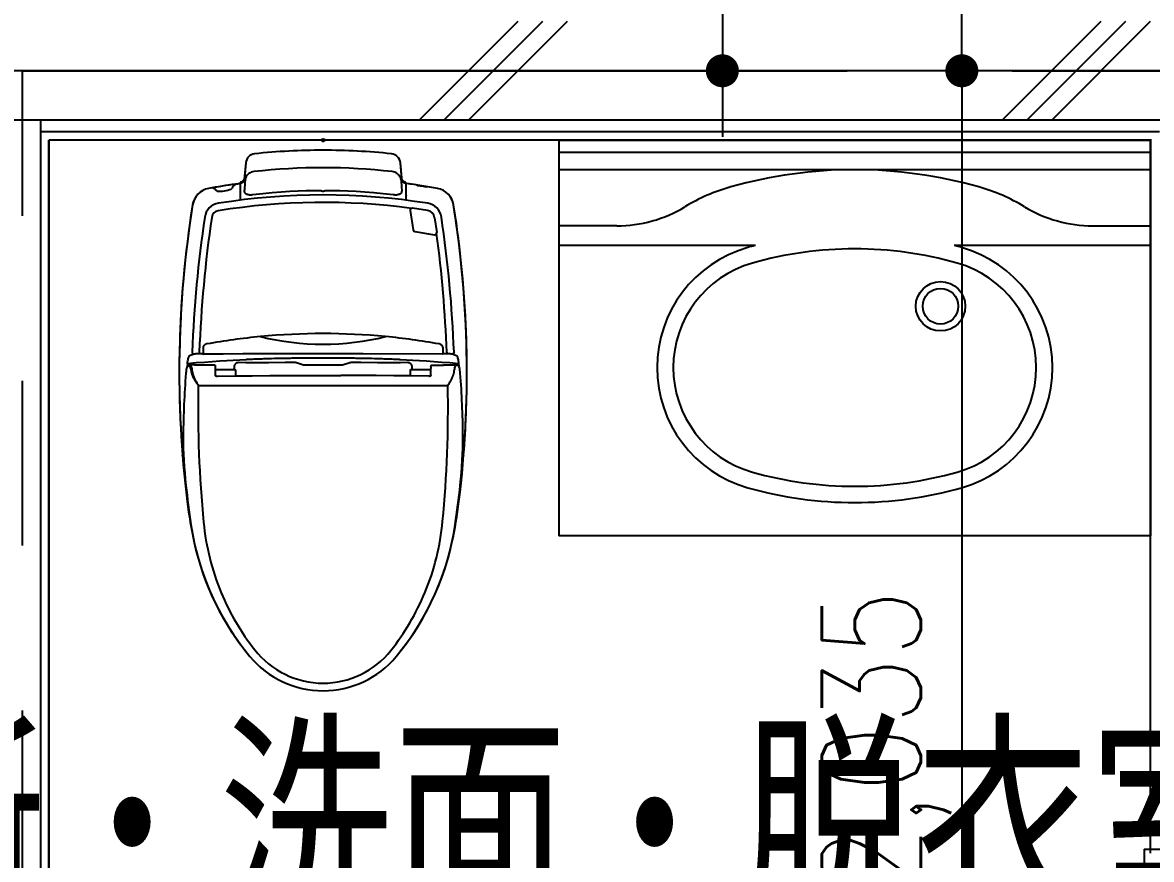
# Model space of a CAD drawing. Header units: millimetres. Extents: x 15495 to 166182, y -39946 to 18307.
# Drawn here: x 36831 to 38542, y 5235 to 6504 of the extents above; entities that cross this region are included whole.
import ezdxf

# ---------------------------------------------------------------- set-up
doc = ezdxf.new("R2010")
doc.units = ezdxf.units.MM
doc.header["$LTSCALE"] = 1000
doc.linetypes.add('CENTER', pattern=[2, 1.25, -0.25, 0.25, -0.25])
doc.layers.get('0').update_dxf_attribs({"linetype": 'CONTINUOUS'})
for name, color, linetype in [('A_SANI-100', 60, 'CONTINUOUS'), ('A_SANI-50', 60, 'CONTINUOUS'), ('DT_ID', 13, 'CONTINUOUS'), ('E_TEXT', 3, 'CONTINUOUS'), ('SENMEN-D_TYPE_A_SANI-100', 60, 'CONTINUOUS'), ('SENMEN-D_TYPE_A_SANI-50', 60, 'CONTINUOUS'), ('SENMEN-D_TYPE_DT_ID', 13, 'CONTINUOUS'), ('SF-A_SANI-KYOUTSU', 60, 'CONTINUOUS'), ('SF-E_DIM-50', 3, 'CONTINUOUS'), ('SF-E_GRID-100', 1, 'CENTER'), ('SF-E_GRID-50', 1, 'CENTER'), ('SF-E_TEXT-100', 3, 'CONTINUOUS'), ('SF-F_FINI1-100', 190, 'CONTINUOUS'), ('SF-F_FINI1-50', 190, 'CONTINUOUS'), ('SF-F_FINI2-50', 1, 'CONTINUOUS'), ('SF-F_HAT1-50', 9, 'CONTINUOUS'), ('SF-H-AREA-50', 1, 'CENTER'), ('SF-R_EWALL-50', 7, 'CONTINUOUS'), ('SF-U_LGS-50', 120, 'CONTINUOUS'), ('TOILET_A_SANI-100', 60, 'CONTINUOUS'), ('TOILET_A_SANI-50', 60, 'CONTINUOUS'), ('TOILET_DT_ID', 13, 'CONTINUOUS')]:
    doc.layers.add(name, color=color, linetype=linetype)
doc.styles.add('DIM', font='romans.shx', dxfattribs={"width": 0.8, "bigfont": 'bigfont.shx'})
doc.styles.add('ROOM', font='romans.shx', dxfattribs={"width": 0.8, "bigfont": 'bigfont.shx'})
doc.styles.add('SENMEN-D_TYPE_STANDARD', font='TXT', dxfattribs={"bigfont": 'BIGFONT'})
doc.styles.get("Standard").update_dxf_attribs({"font": 'txt.shx', "bigfont": 'bigfont.shx'})
doc.styles.add('TOILET_STANDARD', font='TXT', dxfattribs={"bigfont": 'BIGFONT'})
doc.dimstyles.new('DIM50_3_3', dxfattribs={"dimscale": 50, "dimtxt": 3, "dimasz": 1, "dimexe": 0, "dimexo": 1, "dimgap": 0.5, "dimtad": 1, "dimdec": 1, "dimdsep": 46, "dimlunit": 6, "dimtxsty": 'DIM', "dimblk1": 'DOT', "dimblk2": 'DOT', "dimsah": 1, "dimcen": 1, "dimclrd": 256, "dimclre": 256, "dimclrt": 256, "dimadec": 0, "dimazin": 0, "dimtfac": 1, "dimtdec": 1, "dimtix": 1, "dimtmove": 2, "dimatfit": 3, "dimldrblk": 'DOT', "dimfxl": 1, "dimtvp": 0.833333, "dimtolj": 1, "dimarcsym": 0})

# ---------------------------------------------------------------- blocks, each defined once
blk = doc.blocks.new('BATH-1$0$')
at = {"layer": 'A_SANI-100', "color": 5}
for q in [(1061.8, 1335), (1036.8, 1253.8)]:
    blk.add_line((1036.8, 1335), q, dxfattribs=at)
at = {"layer": 'A_SANI-50', "color": 5}
for q in [(1061.8, 1335), (1036.8, 1253.8), (1036.8, 1253.8), (1061.8, 1335)]:
    blk.add_line((1036.8, 1335), q, dxfattribs=at)
at = {"layer": 'DT_ID', "flags": 1}
for tag, p in [('UB品名', (2109, 937.8)), ('UB品番', (2109, 437.8)), ('UBメーカー', (2109, -44.6)), ('UB取付場所', (2109, -585.5)), ('UB内法寸法（W）', (2109, -1085.5)), ('UB内法寸法（D）', (2109, -1585.5)), ('UB浴槽', (2109, -2032.7)), ('UB価格', (2109, -2585.5)), ('UB扉形状', (2109, -3075.3)), ('UB特記事項', (2109, -3500))]:
    blk.add_attdef(tag, p, '', height=250, dxfattribs=at)
blk = doc.blocks.new('BATH-1')
at = {"layer": 'DT_ID'}
blk.add_blockref('BATH-1$0$', (8.2, 0), dxfattribs=at)
blk = doc.blocks.new('TOILET_TOILET-CES9911B')
at = {"layer": 'TOILET_A_SANI-100', "linetype": 'Continuous'}
for p, q in [((59.14838, 119.469193), (34.39962, 117.164106)), ((34.39962, -117.124864), (59.14838, -119.429952))]:
    blk.add_line(p, q, dxfattribs=at)
blk.add_circle((0, 0), 2, dxfattribs=at)
for centre, radius, start, end in [((352.182804, -1387.159899), 1605.17952, 82.989024, 99.101951), ((465.353856, -466.913098), 678, 77.66192, 82.989024), ((103.002481, 168.185621), 30, 99.101951, 169.470038), ((523.624314, -200.511439), 405.3, 50.199367, 77.66192), ((1007.704424, 0.019621), 950.19857, 169.470038, 172.384579), ((58.452844, 126.936872), 7.5, 275.32115, 352.384579), ((1021.513994, 0.019621), 1006.00814, 174.080186, 180), ((35.790692, 102.228748), 15, 95.32115, 174.080186), ((690.605874, -0.047049), 144.4, 0.026454, 50.186313), ((1021.513994, 0.019621), 1006.00814, 180, 185.919814), ((690.605874, 0.086291), 144.4, 309.813687, 359.973546), ((35.790692, -102.189506), 15, 185.919814, 264.67885), ((58.452844, -126.897631), 7.5, 7.615421, 84.67885), ((523.624314, 200.550681), 405.3, 282.33808, 309.800633), ((1007.704424, 0.019621), 950.19857, 187.615421, 190.529962), ((103.002481, -168.146379), 30, 190.529962, 260.898049), ((352.182804, 1387.199141), 1605.17952, 260.898049, 277.010976), ((465.353856, 466.95234), 678, 277.010976, 282.33808)]:
    blk.add_arc(centre, radius, start, end, dxfattribs=at)
at = {"layer": 'TOILET_A_SANI-100'}
blk.add_point((0, 0), dxfattribs=at)
at = {"layer": 'TOILET_A_SANI-50', "linetype": 'Continuous'}
for p, q in [((339.063445, 205.508743), (342.895705, 205.834793)), ((342.465845, 205.611493), (341.779045, 205.082623)), ((344.258345, 206.405753), (345.522455, 206.693473)), ((477.160955, 213.103913), (477.178625, 213.152693)), ((477.178625, 213.152693), (477.686405, 213.058113)), ((341.014615, 203.599703), (340.999995, 203.386743)), ((341.032795, 182.927443), (340.999995, 203.386743)), ((341.000395, 201.869823), (341.000395, 201.869313)), ((371.999995, -189.154897), (371.999995, 189.109143)), ((73.501838, 173.625607), (70.821569, 158.52937)), ((117.866675, 169.066803), (140.344795, 172.205623)), ((323.453485, 181.977123), (316.042065, 181.977123)), ((323.655065, 181.977123), (323.687205, 187.392503)), ((324.453475, 180.974793), (324.173695, 60.676513)), ((341.036065, 182.846713), (341.032795, 182.926693)), ((341.055875, 182.718733), (341.036065, 182.846713)), ((106.802565, 158.081033), (103.478855, 135.454093)), ((138.505875, 138.924833), (143.714855, 168.717773)), ((344.022255, 163.477123), (346.272835, 163.477123)), ((354.908545, 163.477123), (346.287175, 163.477123)), ((347.988845, 132.477123), (347.988845, 163.477123)), ((356.336565, 163.477123), (354.912205, 163.477123)), ((356.855175, 163.396613), (357.244765, 163.220513)), ((357.244765, 163.220513), (357.586595, 162.955353)), ((358.162345, 161.794143), (358.180785, 161.486383)), ((91.204995, 125.726843), (79.542875, 125.772413)), ((83.830005, 125.755663), (83.836605, 125.755833)), ((106.897795, 132.052153), (136.001495, 136.475573)), ((337.540815, 128.652973), (337.551485, 117.246333)), ((347.988845, 135.013963), (343.845905, 134.966953)), ((357.705655, 132.477123), (347.988845, 132.477123)), ((57.513325, 119.274953), (34.387375, 117.121013)), ((333.062475, 117.246333), (333.048995, 117.017883)), ((337.546355, 82.491153), (337.520605, 57.463093)), ((337.814785, 40.404313), (341.364555, 29.635913)), ((341.466055, 29.003453), (341.466055, -29.049207)), ((324.116925, -0.022877), (324.131245, -30.372047)), ((324.131245, -30.372047), (324.173695, -60.722267)), ((341.364555, -29.681667), (337.814785, -40.450067)), ((337.510285, -42.347437), (337.510285, -42.527557)), ((331.111155, -57.508847), (331.186935, -61.597697)), ((337.520605, -57.508847), (337.546355, -82.536907)), ((331.681795, -82.536907), (331.758145, -85.234627)), ((337.551445, -97.518197), (337.551445, -112.751327)), ((34.387375, -117.166767), (57.513325, -119.320707)), ((333.048995, -117.063637), (333.062475, -117.292087)), ((337.551485, -117.292087), (337.540815, -128.698727)), ((337.551445, -112.751327), (337.551485, -117.292087)), ((65.781995, -126.048727), (65.745095, -125.765767)), ((343.845905, -135.012707), (347.988845, -135.059717)), ((347.988845, -163.522877), (347.988845, -133.522877)), ((348.988845, -132.522877), (357.705655, -132.522877)), ((324.469385, -151.660047), (324.623685, -181.815767)), ((341.432565, -163.522877), (354.851195, -163.522877)), ((341.432565, -163.522877), (341.432565, -176.522877)), ((354.855265, -163.522877), (356.333255, -163.522877)), ((356.739575, -163.474447), (356.333385, -163.522857)), ((358.141355, -161.965907), (358.009105, -162.387127)), ((358.180785, -161.532147), (358.141355, -161.965907)), ((358.166415, -161.314457), (358.180785, -161.532147)), ((316.042065, -182.022877), (324.586675, -182.022877)), ((324.479415, -182.169487), (323.660765, -182.994737)), ((323.687205, -187.438257), (323.660765, -182.994737)), ((341.017045, -176.522877), (341.432565, -176.522877)), ((341.017045, -195.022877), (341.017045, -176.522877)), ((340.999995, -195.022877), (340.999995, -203.400367)), ((341.000395, -201.915807), (341.000395, -201.914897)), ((342.524235, -204.879597), (342.527815, -203.392247)), ((339.063445, -205.554497), (342.894255, -205.879727)), ((344.269655, -206.455237), (345.522455, -206.739227)), ((477.178625, -213.198447), (477.160955, -213.149667))]:
    blk.add_line(p, q, dxfattribs=at)
for points in [[(326.418795, 201.822583), (326.709845, 202.270323), (327.237565, 202.708593), (327.996665, 203.133643), (328.980675, 203.542933), (330.183575, 203.933963), (331.593985, 204.303323), (333.199055, 204.647793), (334.987615, 204.965083), (336.947705, 205.252943), (339.063655, 205.508763)], [(339.063445, 205.508743), (338.006505, 192.309523), (337.041035, 179.777723), (336.168365, 167.932463), (335.384525, 156.716353), (334.688265, 146.099343), (334.072785, 136.018493), (333.529945, 126.391703), (333.062475, 117.246333)], [(344.258345, 206.405753), (343.280225, 206.034543), (342.465845, 205.611493)], [(477.686405, 213.058113), (478.147005, 212.873033), (478.568455, 212.590903), (478.926645, 212.231383)], [(478.926645, 212.231383), (479.202175, 211.805003), (479.380615, 211.353653)], [(321.760785, 198.470893), (322.396795, 198.375843), (322.989165, 198.124483), (323.498635, 197.733473), (323.891445, 197.228713), (324.141575, 196.643673), (324.232445, 196.017093)], [(323.687205, 187.392503), (323.699815, 188.590643), (323.722985, 189.748723), (323.756945, 190.876753), (323.801065, 191.944673), (323.855245, 192.932493), (323.918135, 193.819933), (323.988875, 194.583333), (324.065815, 195.212863), (324.146765, 195.688563), (324.232445, 196.017093)], [(324.232445, 196.017093), (324.594155, 197.039463), (324.956915, 198.040083), (325.320735, 199.019083), (325.685595, 199.976043), (326.051495, 200.910493), (326.418435, 201.822593)], [(341.000395, 201.869313), (341.125395, 201.467573), (341.499165, 201.059573), (342.118645, 200.649203), (342.976635, 200.240563), (344.064045, 199.837573), (345.365915, 199.444923), (346.863985, 199.067333), (348.541775, 198.708003), (350.380535, 198.370213), (352.360005, 198.057613)], [(341.779045, 205.082623), (341.270855, 204.415763), (341.014615, 203.599703)], [(352.359755, 198.057643), (352.829045, 197.982533), (353.324455, 197.890083), (353.845845, 197.779243), (354.393885, 197.648843), (354.968975, 197.497803), (355.571355, 197.325093), (356.201215, 197.129763), (356.858675, 196.910933), (357.543325, 196.667923), (358.256675, 196.399463), (358.999145, 196.104573), (359.773205, 195.781463), (360.580705, 195.428433), (361.423455, 195.043733), (362.303265, 194.625493), (363.221205, 194.172143), (364.178275, 193.682113), (365.175275, 193.153893)], [(365.175275, 193.153893), (366.212525, 192.586263), (367.291165, 191.977493), (368.411385, 191.326413), (369.573305, 190.631823), (370.778225, 189.892113), (372.022515, 189.109583)], [(321.771675, 187.604193), (322.269525, 187.585663), (322.719365, 187.558513), (323.101115, 187.523963), (323.397765, 187.483543), (323.596075, 187.439063), (323.687205, 187.392503)], [(341.432565, 169.477123), (341.432565, 182.124313), (341.228085, 182.354383), (341.150765, 182.470013), (341.093825, 182.592313), (341.055875, 182.718733)], [(70.861575, 154.478353), (70.503595, 152.228813), (70.150855, 149.978553), (69.803375, 147.727573), (69.461135, 145.475893)], [(71.196485, 157.466943), (71.208965, 157.367063), (71.204635, 157.168623), (71.182985, 156.880133), (71.145485, 156.511023), (71.092765, 156.072673), (71.026785, 155.577883), (70.949995, 155.040173), (70.861575, 154.478353)], [(344.022255, 163.477123), (343.574115, 163.494753), (343.130415, 163.552673), (342.691905, 163.650103), (342.256355, 163.811653), (341.821555, 164.082613), (341.475315, 164.383173), (341.475315, 169.477123)], [(356.336565, 163.477103), (356.437885, 163.473933), (356.855175, 163.396613)], [(358.074025, 160.069723), (357.719125, 133.703223), (357.428055, 107.207573), (357.200595, 80.580083), (357.037405, 53.828883), (356.939155, 26.962133)], [(357.586595, 162.955353), (357.861155, 162.617583), (358.056165, 162.224163), (358.162345, 161.794143)], [(358.074025, 160.069723), (358.083485, 160.331723), (358.097805, 160.581943), (358.117775, 160.819593), (358.141085, 161.046983), (358.165895, 161.270083)], [(358.180785, 161.486383), (358.174445, 161.350033), (358.166415, 161.268673)], [(67.878345, 140.977123), (67.367495, 137.481503), (66.869495, 133.984143), (66.384345, 130.485063), (65.912025, 126.984213), (65.746135, 125.719613)], [(68.862555, 142.487303), (68.674765, 142.236023), (68.496475, 141.984563), (68.327675, 141.732943), (68.168375, 141.481153), (68.018605, 141.229213), (67.878345, 140.977123)], [(69.461135, 145.475893), (69.372985, 144.920073), (69.285415, 144.384283), (69.196965, 143.886923), (69.112035, 143.444803), (69.033775, 143.072733), (68.964445, 142.783283), (68.907795, 142.586043), (68.862555, 142.487303)], [(64.023255, 124.677923), (63.885845, 124.247373), (63.712555, 123.801773), (63.500015, 123.345983), (63.242585, 122.880623), (62.932895, 122.406443), (62.570025, 121.934953), (62.151005, 121.473493), (61.682205, 121.037353), (61.169365, 120.636733), (60.627415, 120.284233), (60.074365, 119.988063), (59.521995, 119.748213), (58.988735, 119.564463), (58.474395, 119.428333), (57.981245, 119.333643), (57.513325, 119.274953)], [(65.408115, 125.763953), (65.178725, 125.737503), (64.953455, 125.674993), (64.737385, 125.576593), (64.538455, 125.444563), (64.363145, 125.282413), (64.216575, 125.096073), (64.103015, 124.892933), (64.023265, 124.677913)], [(79.542875, 125.772413), (75.623815, 125.783753), (72.125705, 125.789433), (69.174795, 125.788783), (66.896445, 125.780903), (65.408085, 125.764833)], [(343.845905, 134.966953), (342.877495, 134.875253), (341.981265, 134.671993), (341.155165, 134.350003), (340.405325, 133.930813), (339.736485, 133.430563), (339.150805, 132.858203), (338.650345, 132.222243), (338.240125, 131.540073), (337.927375, 130.826793), (337.707605, 130.097703), (337.578495, 129.375633), (337.540815, 128.652973)], [(60.699935, 118.126523), (58.784785, 117.799333), (56.907625, 117.196183), (55.133075, 116.330113), (53.490695, 115.216993), (52.008115, 113.877533), (50.715215, 112.337243), (49.636325, 110.625223), (48.790055, 108.773383), (48.188665, 106.814913), (47.859255, 104.795423)], [(60.699935, 118.126513), (64.375855, 118.396983), (68.166705, 118.679123), (72.062815, 118.972263), (76.054875, 119.275743)], [(76.054865, 119.275843), (77.146355, 119.256333), (78.160185, 119.097863), (79.090675, 118.804193), (79.936605, 118.380003), (80.695425, 117.829403), (81.363825, 117.159803), (81.938115, 116.381023), (82.418265, 115.502973), (82.803315, 114.540603), (83.095895, 113.504903), (83.298415, 112.414563), (83.415875, 111.274003), (83.452535, 110.092823), (83.410735, 108.871113), (83.290515, 107.599353), (83.094095, 106.307113)], [(83.094075, 106.307123), (81.444165, 91.338003), (80.099645, 76.982863), (79.031045, 63.266223), (78.205035, 50.141053), (77.593625, 37.578053), (77.171785, 25.541423), (76.917035, 13.977153), (76.811425, 2.906613)], [(332.821445, 112.705573), (332.706945, 110.050053), (332.594765, 107.441673), (332.484195, 104.880853), (332.377315, 102.366293), (332.276205, 99.896673), (332.180185, 97.472443)], [(333.048995, 117.017883), (333.007795, 116.296583), (332.967985, 115.578103), (332.929685, 114.864183), (332.892645, 114.149713), (332.856555, 113.429593), (332.821445, 112.705573)], [(337.551485, 117.246333), (337.551305, 94.973073), (337.550875, 92.474563), (337.550175, 89.977163), (337.549185, 87.480803), (337.547905, 84.985383), (337.546355, 82.491153)], [(332.180185, 97.472443), (332.086085, 95.040453), (331.996995, 92.596023), (331.912765, 90.139473), (331.833195, 87.670523), (331.758145, 85.188873), (331.681795, 82.491153)], [(331.681795, 82.491153), (331.564835, 78.112783), (331.456925, 73.830503), (331.358155, 69.645693), (331.268255, 65.554233), (331.186935, 61.551973), (331.114305, 57.640303)], [(324.173695, 60.676513), (324.131245, 30.326283), (324.116925, -0.022877)], [(331.114305, 57.640303), (331.065955, 54.968263), (331.021845, 52.472473), (330.978855, 49.976003), (330.936925, 47.478733), (330.896025, 44.980583), (330.856175, 42.481803)], [(337.520605, 57.463093), (337.517455, 54.968883), (337.514875, 52.473463), (337.512865, 49.977103), (337.511435, 47.479703), (337.510565, 44.981183), (337.510285, 42.301683)], [(330.856175, 42.481803), (330.710545, 31.989953), (330.606505, 21.408553), (330.544025, 10.715223), (330.523165, -0.022877), (330.544025, -10.760977), (330.606505, -21.454307), (330.710545, -32.035707), (330.856175, -42.527557)], [(337.510285, 42.301683), (337.526035, 41.841083), (337.582035, 41.371313), (337.678285, 40.892393), (337.814785, 40.404313)], [(341.364555, 29.635913), (341.395525, 29.532673), (341.420865, 29.428503), (341.440595, 29.323323), (341.454705, 29.217333), (341.463195, 29.110733), (341.466055, 29.003453)], [(358.074025, -160.115477), (357.719125, -133.748977), (357.428055, -107.253327), (357.200595, -80.625837), (357.037405, -53.874637), (356.889105, -13.321237), (356.939155, 26.962133)], [(76.811425, 2.906613), (76.993635, 2.673023), (77.159665, 2.428763), (77.308495, 2.175623), (77.441975, 1.910553), (77.560275, 1.631123), (77.662705, 1.335143)], [(77.662705, 1.335143), (77.747975, 1.018753), (77.812395, 0.684983)], [(77.812395, 0.684983), (77.853075, 0.336973), (77.866975, -0.022747)], [(77.823835, -0.652647), (77.768475, -0.971767), (77.690285, -1.287887), (77.590095, -1.597257), (77.469145, -1.896537), (77.329205, -2.182967), (77.171835, -2.455187), (76.998925, -2.711467), (76.811425, -2.952367)], [(76.811425, -2.952367), (76.917035, -14.022927), (77.171785, -25.587207), (77.593635, -37.623837), (78.205035, -50.186847), (79.031045, -63.312017), (80.099655, -77.028657), (81.444165, -91.383777), (83.094075, -106.352867)], [(77.866955, -0.022747), (77.856355, -0.335577), (77.823835, -0.652647)], [(341.466055, -29.049207), (341.463095, -29.157647), (341.454515, -29.264947), (341.440265, -29.371147), (341.420475, -29.476087), (341.395255, -29.579567), (341.364555, -29.681667)], [(330.856175, -42.527557), (330.896025, -45.026287), (330.936925, -47.524407), (330.978845, -50.021657), (331.021845, -52.518137), (331.065955, -55.013957), (331.111155, -57.508847)], [(337.814785, -40.450067), (337.678215, -40.938667), (337.581945, -41.417757), (337.525965, -41.887347), (337.510285, -42.347437)], [(337.510285, -42.527557), (337.510565, -45.026897), (337.511435, -47.525397), (337.512865, -50.022787), (337.514875, -52.519157), (337.517455, -55.014597), (337.520605, -57.508847)], [(324.173695, -60.722267), (324.244325, -91.093417), (324.342955, -121.425887), (324.469385, -151.660047)], [(331.186935, -61.597697), (331.268255, -65.599927), (331.358155, -69.691367), (331.456925, -73.876167), (331.564835, -78.158477), (331.681795, -82.536907)], [(331.758145, -85.234627), (331.833195, -87.716277), (331.912765, -90.185227), (331.996995, -92.641777), (332.086085, -95.086207), (332.180185, -97.518197)], [(337.546355, -82.536907), (337.547905, -85.031137), (337.549185, -87.526557), (337.550175, -90.022917), (337.550875, -92.520317), (337.551305, -95.018827), (337.551445, -97.518197)], [(332.180185, -97.518197), (332.276875, -99.958377), (332.378395, -102.437827), (332.485455, -104.956357), (332.595935, -107.514537), (332.707695, -110.112917), (332.821445, -112.751327)], [(47.859255, -104.841177), (48.188665, -106.860667), (48.790055, -108.819137), (49.636325, -110.670977), (50.715215, -112.382997), (52.008115, -113.923287), (53.490695, -115.262747), (55.133075, -116.375867), (56.907625, -117.241937), (58.784785, -117.845087), (60.699935, -118.172277)], [(57.513325, -119.320707), (57.970805, -119.377757), (58.450665, -119.468747), (58.948935, -119.598277), (59.464675, -119.772037), (59.997745, -119.997357), (60.535485, -120.276567), (61.070035, -120.612807), (61.584735, -121.001327), (62.067875, -121.436337), (62.505885, -121.904907), (62.888115, -122.389667), (63.214685, -122.880297), (63.483815, -123.360027), (63.704505, -123.828707), (63.882975, -124.284997), (64.023255, -124.723677)], [(60.699935, -118.172267), (64.375905, -118.442737), (68.166765, -118.724887), (72.062865, -119.018027), (76.054875, -119.321497)], [(83.094075, -106.352867), (83.290175, -107.642587), (83.410455, -108.912317), (83.452485, -110.132317), (83.416315, -111.312867), (83.299265, -112.454097), (83.096955, -113.545887), (82.804375, -114.583187), (82.419055, -115.547017), (81.938615, -116.426047), (81.363935, -117.205437), (80.694985, -117.875577), (79.935765, -118.426287), (79.090055, -118.850217), (78.160015, -119.143677), (77.146315, -119.302077), (76.054865, -119.321607)], [(332.821445, -112.751327), (332.856555, -113.475347), (332.892645, -114.195467), (332.929685, -114.909937), (332.967985, -115.623857), (333.007795, -116.342337), (333.048995, -117.063637)], [(333.062475, -117.292087), (333.529945, -126.437397), (334.072775, -136.064137), (334.688255, -146.144907), (335.384505, -156.761867), (336.168345, -167.978017), (337.041025, -179.823347), (338.006495, -192.355217), (339.063445, -205.554497)], [(64.023265, -124.723667), (64.103015, -124.938687), (64.216575, -125.141827), (64.363145, -125.328167), (64.538455, -125.490317), (64.737385, -125.622347), (64.953455, -125.720747), (65.178725, -125.783257), (65.408115, -125.809707)], [(65.408085, -125.810587), (66.888545, -125.826617), (69.163425, -125.834517), (72.134505, -125.835177), (75.660765, -125.829417), (79.577815, -125.818047), (91.204985, -125.772567)], [(66.596035, -132.069257), (66.184265, -129.059657), (65.781995, -126.048727)], [(337.540815, -128.698727), (337.578355, -129.425357), (337.709885, -130.153467), (337.935245, -130.892237), (338.254855, -131.614137), (338.668915, -132.297087), (339.177865, -132.933907), (339.786345, -133.516677), (340.481815, -134.025527), (341.263685, -134.441767), (342.100715, -134.753897), (342.957515, -134.941997), (343.845905, -135.012707)], [(348.988845, -132.522877), (348.734605, -132.555787), (348.485365, -132.658867), (348.267765, -132.830027), (348.102175, -133.060477), (348.006255, -133.337147), (347.988855, -133.522877)], [(358.009105, -162.387127), (357.790265, -162.766427), (357.495505, -163.084687), (357.138275, -163.325767), (356.739575, -163.474447)], [(358.097805, -160.627687), (358.083485, -160.377477), (358.074025, -160.115477)], [(358.165895, -161.315867), (358.141085, -161.092737), (358.117775, -160.865347), (358.097805, -160.627687)], [(321.771865, -187.650017), (322.269755, -187.631477), (322.719605, -187.604327), (323.101345, -187.569757), (323.397955, -187.529327), (323.596185, -187.484827), (323.687205, -187.438257)], [(324.232445, -196.062847), (324.146765, -195.734317), (324.065815, -195.258617), (323.988875, -194.629087), (323.918135, -193.865687), (323.855245, -192.978247), (323.801065, -191.990427), (323.756945, -190.922507), (323.722985, -189.794477), (323.699815, -188.636397), (323.687205, -187.438257)], [(324.479385, -182.169467), (324.522145, -182.120247), (324.558115, -182.065817), (324.586675, -182.007107), (324.607335, -181.945127), (324.619725, -181.880937), (324.623645, -181.815627)], [(321.760785, -198.516377), (322.396755, -198.421337), (322.989095, -198.170017), (323.498545, -197.779057), (323.891365, -197.274357), (324.141525, -196.689377), (324.232445, -196.062847)], [(326.418435, -201.868347), (326.051495, -200.956247), (325.685595, -200.021797), (325.320735, -199.064837), (324.956915, -198.085837), (324.594155, -197.085217), (324.232445, -196.062847)], [(339.063655, -205.554517), (336.947705, -205.298697), (334.987615, -205.010837), (333.199055, -204.693547), (331.593985, -204.349077), (330.183575, -203.979717), (328.980685, -203.588687), (327.996665, -203.179397), (327.237565, -202.754347), (326.709845, -202.316077), (326.418795, -201.868337)], [(341.000395, -201.915067), (341.125395, -201.513327), (341.499165, -201.105327), (342.118645, -200.694957), (342.976635, -200.286317), (344.064045, -199.883327)], [(341.001535, -203.455007), (341.014835, -203.647307), (341.272445, -204.464497), (341.782505, -205.131747), (342.471475, -205.660737)], [(342.527805, -203.392237), (342.646365, -202.975457), (342.998335, -202.552947), (343.580815, -202.128267), (344.387115, -201.705817), (345.408775, -201.289677), (346.631725, -200.884667), (348.038825, -200.495637), (349.614565, -200.125887), (351.341295, -199.778907), (353.200015, -199.457987)], [(344.064045, -199.883327), (345.365915, -199.490677), (346.863985, -199.113087), (348.541775, -198.753757), (350.380535, -198.415967), (352.360005, -198.103367)], [(352.359755, -198.103397), (352.829045, -198.028287), (353.324455, -197.935837), (353.845845, -197.824997), (354.393885, -197.694597), (354.968975, -197.543557), (355.571355, -197.370847), (356.201215, -197.175517), (356.858675, -196.956687), (357.543325, -196.713677), (358.256675, -196.445217), (358.999145, -196.150327), (359.773205, -195.827217), (360.580705, -195.474187), (361.423455, -195.089487), (362.303265, -194.671247), (363.221205, -194.217897), (364.178275, -193.727867), (365.175275, -193.199647)], [(353.200015, -199.458007), (353.655565, -199.369257), (354.136075, -199.260607), (354.641375, -199.130887), (355.172035, -198.978757), (355.728395, -198.802977), (356.310635, -198.602387), (356.918875, -198.375917), (357.553195, -198.122547), (358.213095, -197.841537), (358.899985, -197.531427), (359.614205, -197.191097), (360.358055, -196.818497), (361.133195, -196.411707), (361.941275, -195.968717), (362.783925, -195.487377), (363.662025, -194.965937), (364.576385, -194.402597), (365.527625, -193.795637)], [(365.175275, -193.199647), (366.212525, -192.632017), (367.291165, -192.023247), (368.411385, -191.372167), (369.573305, -190.677577), (370.778225, -189.937867), (372.022515, -189.155337)], [(365.527625, -193.795637), (366.515845, -193.143677), (367.541945, -192.444757), (368.605865, -191.697557), (369.707445, -190.900717), (370.847535, -190.052417), (372.022515, -189.155337)], [(342.471475, -205.660737), (343.288545, -206.083957), (344.269655, -206.455237)], [(478.926645, -212.277137), (478.568455, -212.636657), (478.147005, -212.918787), (477.686405, -213.103867), (477.178625, -213.198447)], [(479.380615, -211.399407), (479.202175, -211.850757), (478.926645, -212.277137)]]:
    blk.add_lwpolyline(points, dxfattribs=at)
blk.add_circle((0, 0), 2, dxfattribs=at)
for centre, radius, start, end in [((352.176945, -1387.202397), 1605.17952, 90, 99.101952), ((357.254745, 158.641893), 49.46313, 94.121209, 103.720909), ((352.176945, -1387.202397), 1605.17952, 85.534262, 90), ((461.366775, -1181.858787), 1394, 90.549406, 94.4297), ((448.249995, -465.922827), 678, 83.619182, 90.021127), ((351.751815, -1391.220317), 1608.30483, 81.738862, 83.866195), ((102.996625, 168.143123), 30, 99.101952, 169.470038), ((392.856765, -1669.969867), 1869.7925, 92.179109, 98.4875), ((406.681745, -1616.108987), 1805.55126, 84.548811, 91.100628), ((523.618455, -200.553937), 405.3, 50.199367, 81.597831), ((120.577115, 154.618623), 25, 98.4875, 170.935857), ((140.759685, 169.234453), 3, 350.082683, 97.949332), ((396.864845, -1743.674547), 1932.74117, 92.226685, 97.590982), ((1293.499995, -0.022877), 1000, 169.849544, 174.557291), ((316.042065, 174.977123), 7, 90, 169.849544), ((323.453485, 180.977123), 1, 359.866743, 90), ((543.334595, -189.487177), 372.4, 67.424359, 84.627123), ((77.865205, 160.417583), 7.29234, 195.006595, 203.867427), ((1089.920795, -0.022937), 1006.60134, 170.935857, 189.064363), ((119.664545, 156.191723), 13, 97.949332, 171.643497), ((543.823075, -187.524157), 370.36521, 51.622556, 67.377558), ((135.550705, 139.441513), 3, 278.642148, 350.082683), ((1104.059835, -0.048327), 1009.45883, 172.358522, 189.048071), ((106.447005, 135.018093), 3, 171.643497, 278.642148), ((1021.508135, -0.022877), 1006.00814, 174.080186, 180), ((35.784835, 102.186253), 15, 95.345644, 174.080186), ((983.336315, -0.022977), 941.33107, 173.606757, 186.393203), ((691.439965, -0.494757), 132.1, 0.204669, 51.452226), ((690.600015, -0.089547), 144.4, 0.026454, 50.186313), ((1291.861295, 0.055013), 998.3613, 174.552821, 185.453561), ((-85.961515, -0.022877), 395.51174, 346.124268, 13.875732), ((1021.508135, -0.022877), 1006.00814, 180, 185.919814), ((691.439965, 0.449003), 132.1, 308.017148, 359.795331), ((690.600015, 0.043793), 144.4, 309.813687, 359.973546), ((1293.499995, -0.022877), 1000, 185.442709, 190.150456), ((35.784835, -102.232007), 15, 185.919814, 264.654356), ((523.618455, 200.508183), 405.3, 278.402169, 309.800633), ((543.823075, 187.478403), 370.4, 292.623568, 308.188182), ((80.953298, -123.406755), 16.768119, 211.104816, 243.224952), ((1007.698565, -0.022877), 950.19857, 188.003557, 190.529962), ((72.498471, -140.162595), 2, 19.67575, 63.224952), ((20.006099, -158.932524), 57.747281, 358.808382, 19.67575), ((80.361394, -169.523604), 8.228235, 142.273653, 165.931305), ((88.82572, -176.250325), 19.039569, 127.536979, 141.848721), ((76.421177, -160.105995), 1.32, 307.536979, 358.808382), ((120.577715, -154.668227), 25, 189.064363, 261.516265), ((119.012635, -156.911777), 12, 189.048071, 261.681416), ((396.631155, 1741.782383), 1930.88289, 261.681416, 267.778579), ((543.334595, 189.441423), 372.4, 275.5702, 292.57676), ((102.996623, -168.188877), 30, 190.529962, 260.898049), ((392.956635, 1671.407513), 1871.27811, 261.516265, 267.819561), ((316.042065, -175.022877), 7, 190.150456, 270), ((406.681745, 1616.063233), 1805.55126, 268.899372, 275.491888), ((352.176945, 1387.156643), 1605.17952, 260.898049, 270), ((344.470225, -204.161527), 2.07425, 200.254085, 245.978015), ((351.751815, 1391.174563), 1608.30483, 276.133805, 278.261138), ((355.759355, -170.689867), 37.38977, 251.063829, 266.842657), ((352.176945, 1387.156643), 1605.17952, 270, 274.465738), ((461.366775, 1181.813033), 1394, 265.5703, 269.450594), ((448.249995, 465.877073), 678, 269.978873, 276.380818)]:
    blk.add_arc(centre, radius, start, end, dxfattribs=at)
at = {"layer": 'TOILET_A_SANI-50'}
blk.add_point((0, 0), dxfattribs=at)
at = {"layer": 'TOILET_DT_ID', "style": 'TOILET_STANDARD', "flags": 1}
for tag, p in [('TL品名', (1634.856821, -75.950761)), ('TL品番', (1634.856821, -575.950761)), ('TLメーカー', (1634.854554, -1058.346342)), ('TL取付場所', (1634.854554, -1599.262623)), ('TL便器巾（W）', (1634.854554, -2099.262623)), ('TL便器長さ（L）', (1634.854554, -2599.262623)), ('TL色名', (1634.854554, -3166.846819)), ('TL色番', (1634.854554, -3671.098013)), ('TL価格', (1634.854554, -4141.802391)), ('TL特記事項', (1634.854554, -4646.053585))]:
    blk.add_attdef(tag, p, '', height=250, dxfattribs=at)
blk = doc.blocks.new('TOILET')
at = {"layer": 'TOILET_DT_ID', "linetype": 'Continuous'}
blk.add_blockref('TOILET_TOILET-CES9911B', (0, 0), dxfattribs=at)
blk = doc.blocks.new('ROOM')
at = {"layer": 'DT_ID', "flags": 1}
for tag, p in [('室番号', (0, 500)), ('面積', (0, -500)), ('内装制限', (0, -1000)), ('仕上レベル', (0, -1500)), ('スラブレベル', (0, -2000)), ('天井高', (0, -2500)), ('床下地', (0, -3000)), ('床仕上', (0, -3500)), ('巾木高さ', (0, -4000)), ('巾木仕上', (0, -4500)), ('壁下地', (0, -5000)), ('壁仕上', (0, -5500)), ('天井下地', (0, -6000)), ('天井仕上', (0, -6500)), ('見切縁', (0, -7000)), ('備考', (0, -7500))]:
    blk.add_attdef(tag, p, '', height=300, dxfattribs=at)
at = {"layer": 'E_TEXT', "style": 'ROOM', "width": 0.8}
blk.add_attdef('室名', (0, 0), '', height=300, dxfattribs=at)
blk = doc.blocks.new('SENMEN-D_TYPE_SENMEN-2_900')
at = {"layer": 'SENMEN-D_TYPE_A_SANI-100', "color": 6, "linetype": 'Continuous'}
for p, q in [((-897, 0), (0, 0)), ((-897, 0), (-897, -600)), ((0, 0), (0, -600)), ((0, -600), (-897, -600))]:
    blk.add_line(p, q, dxfattribs=at)
at = {"layer": 'SENMEN-D_TYPE_A_SANI-100', "linetype": 'Continuous'}
for centre, radius, start, end in [((-448.5, -735), 570, 90, 105.8046), ((-448.5, -735), 570, 74.1954, 90), ((-558.9, -345), 164.7, 105.7978, 254.1954), ((-338.1, -345), 164.7, 285.8046, 74.1954), ((-448.5, 45), 570, 254.1954, 285.8046)]:
    blk.add_arc(centre, radius, start, end, dxfattribs=at)
at = {"layer": 'SENMEN-D_TYPE_A_SANI-50', "color": 6, "linetype": 'Continuous'}
for p, q in [((-897, 0), (-897, -600)), ((-897, 0), (0, 0)), ((0, 0), (0, -600)), ((-897, -18.4), (0, -18.4)), ((0, -45), (-897, -45)), ((0, -600), (-897, -600))]:
    blk.add_line(p, q, dxfattribs=at)
at = {"layer": 'SENMEN-D_TYPE_A_SANI-50', "linetype": 'Continuous'}
for p, q in [((-809.2, -130), (-897, -130)), ((-87.8, -130), (0, -130)), ((-600, -160), (-897, -160)), ((-599, -160), (-897, -160)), ((0, -160), (-298, -160))]:
    blk.add_line(p, q, dxfattribs=at)
for radius in [37.5, 27]:
    blk.add_circle((-318.5, -252), radius, dxfattribs=at)
for centre, radius, start, end in [((-448.5, -735), 690, 74.1954, 105.8046), ((-558.9, -345), 284.7, 105.8046, 121.1055), ((-338.1, -345), 284.7, 58.8945, 74.1954), ((-809.3, 70), 200, 270, 301.103), ((-87.7, 70), 200, 238.897, 270), ((-558.9, -345), 189.3, 105.8046, 254.1954), ((-448.5, -735), 594.6, 104.7599, 105.8046), ((-448.5, -735), 570, 90, 105.8046), ((-448.5, -735), 570, 74.1954, 90), ((-448.5, -735), 594.6, 74.1954, 75.2401), ((-338.1, -345), 189.3, 285.8046, 74.1954), ((-558.9, -345), 164.7, 105.7978, 254.1954), ((-338.1, -345), 164.7, 285.8046, 74.1954), ((-448.5, 45), 570, 254.1954, 285.8046), ((-448.5, 45), 594.6, 254.1954, 285.8046)]:
    blk.add_arc(centre, radius, start, end, dxfattribs=at)
at = {"layer": 'SENMEN-D_TYPE_DT_ID', "style": 'SENMEN-D_TYPE_STANDARD', "flags": 1}
for tag, p in [('SNメーカー', (656.5, -271.2)), ('SN品番', (665.3, -630.6)), ('SN価格', (675.9, -1042.4)), ('SN取付個所', (665.3, -1458.2)), ('SN寸法（W）', (674.1, -1851.9)), ('SN寸法（D）', (698, -2221.6)), ('SNカウンターカラー', (701.1, -2619.4)), ('SN洗面台カラー', (701.1, -3035.9)), ('SN水栓金具', (701.1, -3535.9)), ('SN特記事項', (701.1, -4011.8))]:
    blk.add_attdef(tag, p, '', height=250, dxfattribs=at)
blk = doc.blocks.new('SENMEN-D_TYPE')
at = {"layer": 'SENMEN-D_TYPE_DT_ID', "linetype": 'Continuous'}
blk.add_blockref('SENMEN-D_TYPE_SENMEN-2_900', (0, 0), dxfattribs=at)
blk = doc.blocks.new('SF-BLOCK_100')
at = {"layer": 'SF-E_GRID-100'}
blk.add_line((33440.32, 6500), (-8467.99, 6500), dxfattribs=at)
at = {"layer": 'SF-F_FINI1-100'}
for p, q in [((6830, 4323.85), (6830, 6395)), ((8500, 6395), (6830, 6395)), ((8500, 5313.51), (8500, 6395))]:
    blk.add_line(p, q, dxfattribs=at)
at = {"layer": 'SF-A_SANI-KYOUTSU', "rotation": 270}
blk.add_blockref('TOILET', (7245.5, 6395), dxfattribs=at)
at = {"layer": 'SF-A_SANI-KYOUTSU'}
blk.add_blockref('SENMEN-D_TYPE', (8500, 6395), dxfattribs=at)
at = {"layer": 'SF-A_SANI-KYOUTSU', "xscale": -1, "rotation": 90}
blk.add_blockref('BATH-1', (9825, 6365), dxfattribs=at)
at = {"layer": 'SF-E_TEXT-100'}
ref = blk.add_blockref('ROOM', (6296.06, 5195.74), dxfattribs=at)
ref.add_attrib('室名', '便所・洗面・脱衣室', (6296.06, 5195.74), dxfattribs={"height": 300, "style": 'ROOM', "width": 0.8})
blk = doc.blocks.new('DOT')
at = {"color": 0, "linetype": 'ByBlock'}
blk.add_line((-0.5, 0), (-1, 0), dxfattribs=at)
at = {"color": 0, "linetype": 'ByBlock', "const_width": 0.5}
blk.add_lwpolyline([(-0.25, 0, 1), (0.25, 0, 1)], format="xyb", close=True, dxfattribs=at)
blk = doc.blocks.new('*D320')
at = {"layer": 'SF-E_DIM-50', "lineweight": -2}
for p, q in [((37190.7, 7881), (38254.5, 7881)), ((38254.5, 6481), (38254.5, 7831)), ((38400, 6431), (38254.5, 6431))]:
    blk.add_line(p, q, dxfattribs=at)
at = {"layer": 'SF-E_DIM-50', "lineweight": -2, "xscale": 50, "yscale": 50, "zscale": 50}
for p, rotation in [((38254.5, 7881), 90), ((38254.5, 6431), 270)]:
    blk.add_blockref('DOT', p, dxfattribs=dict(at, rotation=rotation))
at = {"layer": 'SF-E_DIM-50', "insert": (38140.3, 7156), "char_height": 150, "attachment_point": 5, "rotation": 90, "style": 'DIM'}
blk.add_mtext('\\A1;1,450', dxfattribs=at)
blk = doc.blocks.new('_DOT')
at = {"color": 0, "linetype": 'ByBlock'}
blk.add_line((-0.5, 0), (-1, 0), dxfattribs=at)
at = {"color": 0, "linetype": 'ByBlock', "const_width": 0.5}
blk.add_lwpolyline([(-0.25, 0, 1), (0.25, 0, 1)], format="xyb", close=True, dxfattribs=at)
blk = doc.blocks.new('*D431')
at = {"layer": 'SF-E_DIM-50', "lineweight": -2}
for p, q in [((38304.6, 6431), (38254.5, 6431)), ((38254.5, 6381), (38254.5, 4446)), ((38703.6, 4396), (38254.5, 4396))]:
    blk.add_line(p, q, dxfattribs=at)
at = {"layer": 'SF-E_DIM-50', "lineweight": -2, "xscale": 50, "yscale": 50, "zscale": 50}
for p, rotation in [((38254.5, 6431), 90), ((38254.5, 4396), 270)]:
    blk.add_blockref('DOT', p, dxfattribs=dict(at, rotation=rotation))
at = {"layer": 'SF-E_DIM-50', "insert": (38140.3, 5413.5), "char_height": 150, "attachment_point": 5, "rotation": 90, "style": 'DIM'}
blk.add_mtext('\\A1;2,035', dxfattribs=at)
blk = doc.blocks.new('*D322')
at = {"layer": 'SF-E_DIM-50', "lineweight": -2}
for p, q in [((37891.5, 6611), (37891.5, 6661)), ((37347.6, 6561), (37891.5, 6561)), ((37891.5, 6561), (37891.5, 6431)), ((37304.4, 6431), (37891.5, 6431)), ((37891.5, 6381), (37891.5, 6331))]:
    blk.add_line(p, q, dxfattribs=at)
at = {"layer": 'SF-E_DIM-50', "lineweight": -2, "xscale": 50, "yscale": 50, "zscale": 50}
for p, rotation in [((37891.5, 6561), 270), ((37891.5, 6431), 90)]:
    blk.add_blockref('DOT', p, dxfattribs=dict(at, rotation=rotation))
at = {"layer": 'SF-E_DIM-50', "insert": (37775, 6740.4), "char_height": 150, "attachment_point": 5, "rotation": 90, "style": 'DIM'}
blk.add_mtext('\\A1;130', dxfattribs=at)
blk = doc.blocks.new('SF-BLOCK_50')
at = {"layer": 'SF-F_HAT1-50'}
h = blk.add_hatch(dxfattribs=at)
h.set_pattern_fill('RC2', color=256, scale=50, style=0)
h.set_pattern_definition([(45, (-28400.75, -37379.5), (-441.942, 441.942), []), (45, (-28363.25, -37379.5), (-441.942, 441.942), []), (45, (-28325.75, -37379.5), (-441.942, 441.942), [])])
h.paths.add_polyline_path([(675, 6575), (675, 6425), (10025, 6425), (10025, 6575)])
h.paths.add_polyline_path([(10025, 6425), (10025, 6125), (10175, 6125), (10625, 6125), (10775, 6125), (10775, 6875), (10625, 6875), (10175, 6875), (10025, 6875), (10025, 6575)])
h.paths.add_polyline_path([(10025, 4265), (10175, 4265), (10175, 5225), (10625, 5225), (10625, 4775), (10775, 4775), (10775, 5435), (10625, 5435), (10625, 5375), (10175, 5375), (10175, 6125), (10025, 6125)])
h.paths.add_polyline_path([(10625, 6935), (10625, 6875), (10775, 6875), (10775, 6935)], flags=17)
h.paths.add_polyline_path([(10775, 6065), (10775, 6125), (10625, 6125), (10625, 6065)])
h.paths.add_polyline_path([(10025, 6875), (10175, 6875), (10175, 7625), (10625, 7625), (10625, 7565), (10775, 7565), (10775, 7625), (10885, 7625), (10885, 7775), (10775, 7775), (10775, 7960), (10750.04, 7960), (10750.04, 7945), (10625, 7944.99), (10625, 7775), (10025, 7775)])
at = {"layer": 'SF-E_GRID-50'}
blk.add_line((30651.03, 6500), (-4082.3, 6500), dxfattribs=at)
at = {"layer": 'SF-F_FINI1-50'}
for p in [(6830.25, 4320), (8501.21, 6395)]:
    blk.add_line(p, (6830.25, 6395), dxfattribs=at)
at = {"layer": 'SF-F_FINI2-50'}
blk.add_line((8513.71, 6407.5), (6817.75, 6407.5), dxfattribs=at)
at = {"layer": 'SF-H-AREA-50'}
blk.add_lwpolyline([(6790, 6499.97), (8539.96, 6499.97), (8539.96, 4280), (6790, 4280)], close=True, dxfattribs=at)
at = {"layer": 'SF-R_EWALL-50'}
blk.add_line((10025, 6425), (675, 6425), dxfattribs=at)
at = {"layer": 'SF-U_LGS-50'}
blk.add_line((6817.75, 4240), (6817.75, 6425), dxfattribs=at)
at = {"layer": 'SF-A_SANI-KYOUTSU', "rotation": 270}
blk.add_blockref('TOILET', (7245.5, 6395), dxfattribs=at)
at = {"layer": 'SF-A_SANI-KYOUTSU'}
blk.add_blockref('SENMEN-D_TYPE', (8500, 6395), dxfattribs=at)
at = {"layer": 'SF-A_SANI-KYOUTSU', "xscale": -1, "rotation": 90}
blk.add_blockref('BATH-1', (9825, 6365), dxfattribs=at)
at = {"layer": 'SF-E_DIM-50'}
for base, p1, p2, angle, picture, middle in [((8213.83, 7950), (8409.32, 6500), (7100, 7950), 270, '*D320', (8099.54, 7225)), ((8213.83, 4465), (8313.93, 6500), (8712.94, 4465), 90, '*D431', (8099.54, 5482.5))]:
    dim = blk.add_linear_dim(base=base, p1=p1, p2=p2, angle=angle, dimstyle='DIM50_3_3', dxfattribs=at)
    dim.commit()
    dim.dimension.update_dxf_attribs({"geometry": picture, "text_midpoint": middle, "insert": (-30040.71, 69)})
dim = blk.add_linear_dim(base=(7850.8, 6500), p1=(7256.89, 6630), p2=(7213.67, 6500), angle=270, dimstyle='DIM50_3_3', dxfattribs=at)
dim.commit()
dim.dimension.update_dxf_attribs({"geometry": '*D322', "text_midpoint": (7734.26, 6809.36), "dimtype": 128, "insert": (-30040.71, 69)})

msp = doc.modelspace()

# ---------------------------------------------------------------- block references
for name in ['SF-BLOCK_100', 'SF-BLOCK_50']:
    msp.add_blockref(name, (30040.7, -69))

doc.saveas('drawing.dxf')
